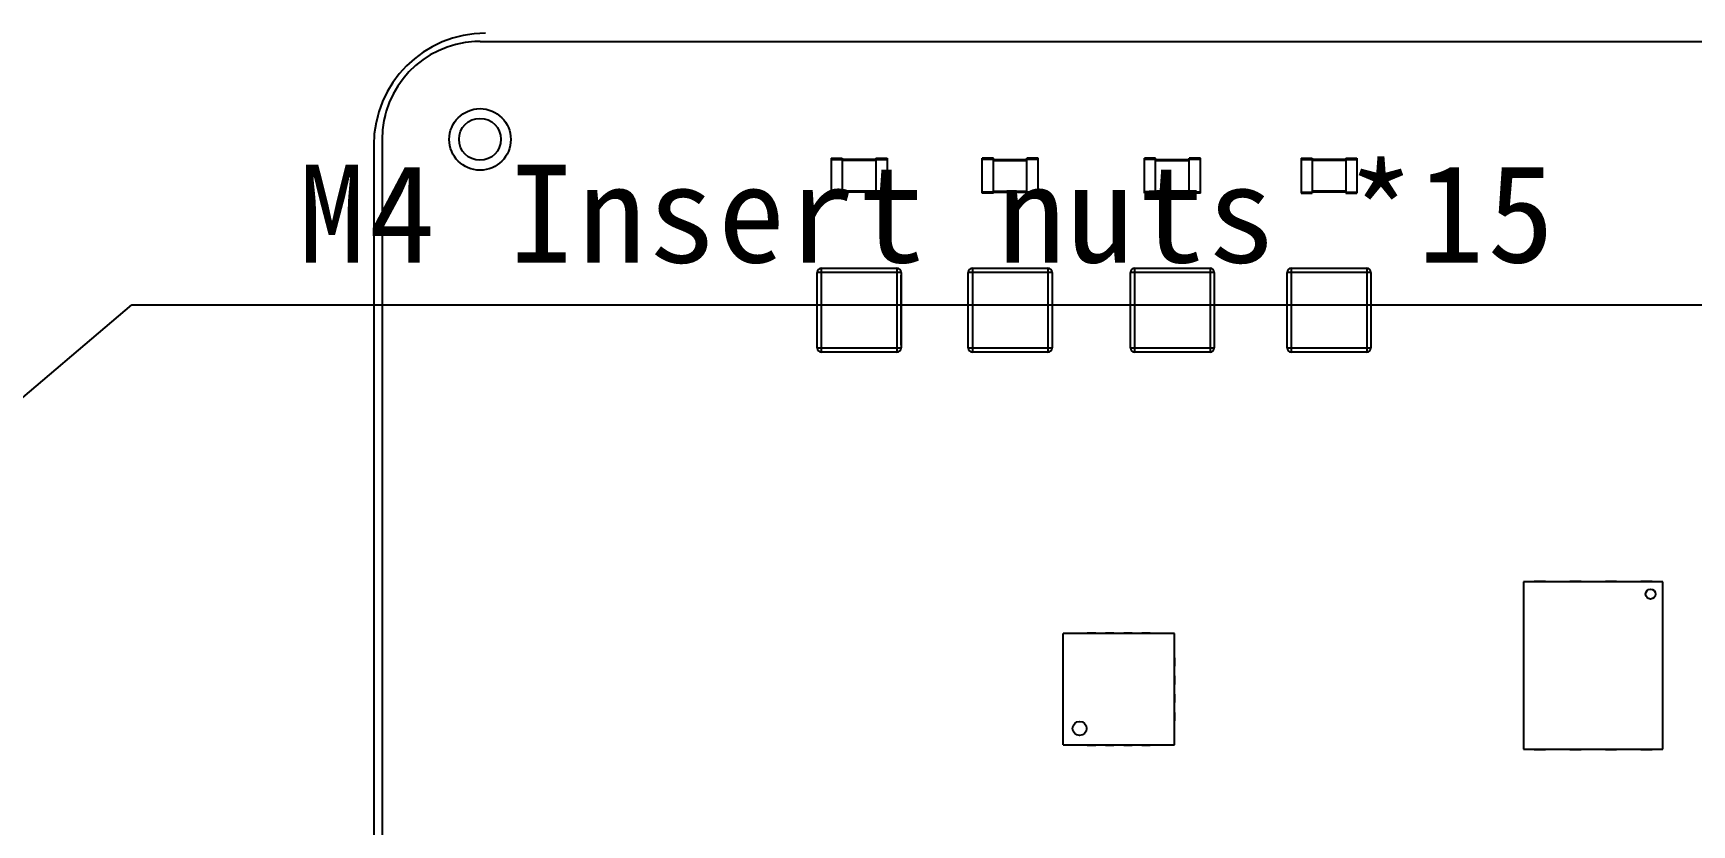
# Model space of a CAD drawing. Header units: millimetres. Extents: x -265 to 612, y -305 to 248.
# Drawn here: x 428.9 to 488.2, y -158.1 to -129.8 of the extents above; entities that cross this region are included whole.
import ezdxf
from ezdxf import colors
from ezdxf.entities.mleader import LeaderData, LeaderLine
from ezdxf.math import Vec2, Vec3

# ---------------------------------------------------------------- set-up
doc = ezdxf.new("R2010")
doc.units = ezdxf.units.MM
doc.header["$MEASUREMENT"] = 0
doc.layers.add('图层0000', color=7, linetype='Continuous', lineweight=25)

msp = doc.modelspace()

# ---------------------------------------------------------------- linework, layer by layer
at = {"layer": '图层0000', "color": 7, "linetype": 'Continuous', "lineweight": 25}
for p, q in [((444.914, -130.1), (444.73, -130.103)), ((444.914, -130.1), (527.414, -130.1)), ((456.964, -140.95), (456.954, -140.95)), ((456.964, -141.05), (457.114, -141.05)), ((457.114, -141.05), (459.814, -141.05)), ((457.114, -141.05), (457.114, -141.2)), ((459.814, -141.05), (459.964, -141.05)), ((459.814, -141.05), (459.814, -141.2)), ((459.974, -140.95), (459.964, -140.95)), ((462.364, -140.95), (462.354, -140.95)), ((462.364, -141.05), (462.514, -141.05)), ((462.514, -141.05), (465.214, -141.05)), ((462.514, -141.05), (462.514, -141.2)), ((465.214, -141.05), (465.364, -141.05)), ((465.214, -141.05), (465.214, -141.2)), ((465.374, -140.95), (465.364, -140.95)), ((468.164, -140.95), (468.154, -140.95)), ((468.164, -141.05), (468.314, -141.05)), ((468.314, -141.05), (471.014, -141.05)), ((468.314, -141.05), (468.314, -141.2)), ((471.014, -141.05), (471.164, -141.05)), ((471.014, -141.05), (471.014, -141.2)), ((471.174, -140.95), (471.164, -140.95)), ((473.764, -140.95), (473.754, -140.95)), ((473.764, -141.05), (473.914, -141.05)), ((473.914, -141.05), (476.614, -141.05)), ((473.914, -141.05), (473.914, -141.2)), ((476.614, -141.05), (476.764, -141.05)), ((476.614, -141.05), (476.614, -141.2)), ((476.774, -140.95), (476.764, -140.95)), ((459.814, -141.2), (457.114, -141.2)), ((465.214, -141.2), (462.514, -141.2)), ((471.014, -141.2), (468.314, -141.2)), ((476.614, -141.2), (473.914, -141.2)), ((487.199, -149.41), (482.219, -149.41)), ((482.219, -149.41), (482.219, -155.39)), ((483.004, -149.4), (482.604, -149.4)), ((484.274, -149.4), (483.874, -149.4)), ((485.544, -149.4), (485.144, -149.4)), ((486.814, -149.4), (486.414, -149.4)), ((487.199, -155.39), (487.199, -149.41)), ((465.761, -155.238), (465.761, -151.263)), ((469.736, -151.263), (465.761, -151.263)), ((466.624, -151.263), (466.624, -151.25)), ((466.924, -151.25), (466.624, -151.25)), ((466.924, -151.263), (466.924, -151.25)), ((467.274, -151.263), (467.274, -151.25)), ((467.574, -151.25), (467.274, -151.25)), ((467.574, -151.263), (467.574, -151.25)), ((467.924, -151.263), (467.924, -151.25)), ((468.224, -151.25), (467.924, -151.25)), ((468.224, -151.263), (468.224, -151.25)), ((468.574, -151.263), (468.574, -151.25)), ((468.874, -151.25), (468.574, -151.25)), ((468.874, -151.263), (468.874, -151.25)), ((469.736, -155.238), (469.736, -151.263)), ((465.749, -152.125), (465.761, -152.125)), ((465.749, -152.125), (465.749, -152.425)), ((469.736, -152.125), (469.749, -152.125)), ((469.749, -152.425), (469.749, -152.125)), ((465.749, -152.425), (465.761, -152.425)), ((465.749, -152.775), (465.761, -152.775)), ((465.749, -152.775), (465.749, -153.075)), ((469.749, -152.425), (469.736, -152.425)), ((469.736, -152.775), (469.749, -152.775)), ((469.749, -153.075), (469.749, -152.775)), ((465.749, -153.075), (465.761, -153.075)), ((465.749, -153.425), (465.761, -153.425)), ((465.749, -153.425), (465.749, -153.725)), ((469.749, -153.075), (469.736, -153.075)), ((469.736, -153.425), (469.749, -153.425)), ((469.749, -153.725), (469.749, -153.425)), ((465.749, -153.725), (465.761, -153.725)), ((465.749, -154.075), (465.761, -154.075)), ((465.749, -154.075), (465.749, -154.375)), ((469.749, -153.725), (469.736, -153.725)), ((469.736, -154.075), (469.749, -154.075)), ((469.749, -154.375), (469.749, -154.075)), ((465.749, -154.375), (465.761, -154.375)), ((469.749, -154.375), (469.736, -154.375)), ((465.761, -155.238), (469.736, -155.238)), ((466.624, -155.25), (466.624, -155.238)), ((466.624, -155.25), (466.924, -155.25)), ((466.924, -155.238), (466.924, -155.25)), ((467.274, -155.25), (467.274, -155.238)), ((467.274, -155.25), (467.574, -155.25)), ((467.574, -155.238), (467.574, -155.25)), ((467.924, -155.25), (467.924, -155.238)), ((467.924, -155.25), (468.224, -155.25)), ((468.224, -155.238), (468.224, -155.25)), ((468.574, -155.25), (468.574, -155.238)), ((468.574, -155.25), (468.874, -155.25)), ((468.874, -155.238), (468.874, -155.25)), ((482.219, -155.39), (487.199, -155.39)), ((482.604, -155.4), (483.004, -155.4)), ((483.874, -155.4), (484.274, -155.4)), ((485.144, -155.4), (485.544, -155.4)), ((486.414, -155.4), (486.814, -155.4))]:
    msp.add_line(p, q, dxfattribs=at)
for centre, radius in [((486.759, -149.85), 0.175), ((466.349, -154.65), 0.25)]:
    msp.add_circle(centre, radius, dxfattribs=at)
for centre, start, end in [((457.114, -141.05), 180, 270), ((459.814, -141.05), 270, 0), ((462.514, -141.05), 180, 270), ((465.214, -141.05), 270, 0), ((468.314, -141.05), 180, 270), ((471.014, -141.05), 270, 0), ((473.914, -141.05), 180, 270), ((476.614, -141.05), 270, 0)]:
    msp.add_arc(centre, 0.15, start, end, dxfattribs=at)

# ---------------------------------------------------------------- texts
at = {"layer": '图层0000', "linetype": 'Continuous', "lineweight": -3, "insert": (438.43, -138.061), "char_height": 3.5, "attachment_point": 7, "bg_fill": 2}
msp.add_mtext('\\pxsm1.2;\\T1.05000001192093;\\W1;\\FSimSun;M4 Insert nuts *15', dxfattribs=at)

# ---------------------------------------------------------------- next in the draw order: linework, layer by layer
at = {"layer": '图层0000', "color": 7, "linetype": 'Continuous', "lineweight": 25}
for p, q in [((441.114, -133.803), (441.114, -159.815)), ((441.414, -133.6), (441.414, -159.88)), ((457.464, -134.275), (457.864, -134.275)), ((457.464, -134.275), (457.464, -134.315)), ((457.464, -134.315), (457.464, -135.485)), ((457.464, -134.315), (457.864, -134.315)), ((457.864, -134.275), (457.864, -134.315)), ((459.064, -134.315), (457.864, -134.315)), ((457.864, -134.315), (457.864, -135.485)), ((459.064, -134.355), (457.864, -134.355)), ((459.064, -134.275), (459.464, -134.275)), ((459.064, -134.275), (459.064, -134.315)), ((459.064, -134.315), (459.064, -135.485)), ((459.064, -134.315), (459.464, -134.315)), ((459.464, -134.275), (459.464, -134.315)), ((459.464, -134.315), (459.464, -135.485)), ((462.864, -134.315), (462.864, -134.275)), ((463.264, -134.275), (462.864, -134.275)), ((462.864, -135.485), (462.864, -134.315)), ((463.264, -134.315), (462.864, -134.315)), ((463.264, -134.315), (463.264, -134.275)), ((463.264, -135.485), (463.264, -134.315)), ((463.264, -134.315), (464.464, -134.315)), ((463.264, -134.355), (464.464, -134.355)), ((464.464, -134.315), (464.464, -134.275)), ((464.864, -134.275), (464.464, -134.275)), ((464.464, -135.485), (464.464, -134.315)), ((464.864, -134.315), (464.464, -134.315)), ((464.864, -134.315), (464.864, -134.275)), ((464.864, -135.485), (464.864, -134.315)), ((468.664, -134.315), (468.664, -134.275)), ((469.064, -134.275), (468.664, -134.275)), ((468.664, -135.485), (468.664, -134.315)), ((469.064, -134.315), (468.664, -134.315)), ((469.064, -134.315), (469.064, -134.275)), ((469.064, -135.485), (469.064, -134.315)), ((469.064, -134.315), (470.264, -134.315)), ((469.064, -134.355), (470.264, -134.355)), ((470.264, -134.315), (470.264, -134.275)), ((470.664, -134.275), (470.264, -134.275)), ((470.264, -135.485), (470.264, -134.315)), ((470.664, -134.315), (470.264, -134.315)), ((470.664, -134.315), (470.664, -134.275)), ((470.664, -135.485), (470.664, -134.315)), ((474.264, -134.275), (474.664, -134.275)), ((474.264, -134.275), (474.264, -134.315)), ((474.264, -134.315), (474.264, -135.485)), ((474.264, -134.315), (474.664, -134.315)), ((474.664, -134.275), (474.664, -134.315)), ((475.864, -134.315), (474.664, -134.315)), ((474.664, -134.315), (474.664, -135.485)), ((475.864, -134.355), (474.664, -134.355)), ((475.864, -134.275), (476.264, -134.275)), ((475.864, -134.275), (475.864, -134.315)), ((475.864, -134.315), (475.864, -135.485)), ((475.864, -134.315), (476.264, -134.315)), ((476.264, -134.275), (476.264, -134.315)), ((476.264, -134.315), (476.264, -135.485)), ((457.464, -135.485), (457.464, -135.525)), ((457.464, -135.485), (457.864, -135.485)), ((457.464, -135.525), (457.864, -135.525)), ((459.064, -135.445), (457.864, -135.445)), ((459.064, -135.485), (457.864, -135.485)), ((457.864, -135.485), (457.864, -135.525)), ((459.064, -135.485), (459.064, -135.525)), ((459.064, -135.485), (459.464, -135.485)), ((459.064, -135.525), (459.464, -135.525)), ((459.464, -135.485), (459.464, -135.525)), ((462.864, -135.525), (462.864, -135.485)), ((463.264, -135.485), (462.864, -135.485)), ((463.264, -135.525), (462.864, -135.525)), ((463.264, -135.445), (464.464, -135.445)), ((463.264, -135.525), (463.264, -135.485)), ((463.264, -135.485), (464.464, -135.485)), ((464.464, -135.525), (464.464, -135.485)), ((464.864, -135.485), (464.464, -135.485)), ((464.864, -135.525), (464.464, -135.525)), ((464.864, -135.525), (464.864, -135.485)), ((468.664, -135.525), (468.664, -135.485)), ((469.064, -135.485), (468.664, -135.485)), ((469.064, -135.525), (468.664, -135.525)), ((469.064, -135.445), (470.264, -135.445)), ((469.064, -135.525), (469.064, -135.485)), ((469.064, -135.485), (470.264, -135.485)), ((470.264, -135.525), (470.264, -135.485)), ((470.664, -135.485), (470.264, -135.485)), ((470.664, -135.525), (470.264, -135.525)), ((470.664, -135.525), (470.664, -135.485)), ((474.264, -135.485), (474.264, -135.525)), ((474.264, -135.485), (474.664, -135.485)), ((474.264, -135.525), (474.664, -135.525)), ((475.864, -135.445), (474.664, -135.445)), ((475.864, -135.485), (474.664, -135.485)), ((474.664, -135.485), (474.664, -135.525)), ((475.864, -135.485), (475.864, -135.525)), ((475.864, -135.485), (476.264, -135.485)), ((475.864, -135.525), (476.264, -135.525)), ((476.264, -135.485), (476.264, -135.525)), ((456.964, -138.45), (456.954, -138.45)), ((456.954, -138.45), (456.954, -140.95)), ((456.964, -141.05), (456.964, -138.35)), ((457.114, -138.35), (456.964, -138.35)), ((457.114, -138.2), (459.814, -138.2)), ((457.114, -138.2), (457.114, -138.35)), ((459.814, -138.35), (457.114, -138.35)), ((457.114, -138.35), (457.114, -141.05)), ((459.814, -138.2), (459.814, -138.35)), ((459.964, -138.35), (459.814, -138.35)), ((459.814, -138.35), (459.814, -141.05)), ((459.964, -138.35), (459.964, -141.05)), ((459.974, -138.45), (459.964, -138.45)), ((459.974, -140.95), (459.974, -138.45)), ((462.364, -138.45), (462.354, -138.45)), ((462.354, -138.45), (462.354, -140.95)), ((462.364, -141.05), (462.364, -138.35)), ((462.514, -138.35), (462.364, -138.35)), ((462.514, -138.2), (465.214, -138.2)), ((462.514, -138.2), (462.514, -138.35)), ((465.214, -138.35), (462.514, -138.35)), ((462.514, -138.35), (462.514, -141.05)), ((465.214, -138.2), (465.214, -138.35)), ((465.364, -138.35), (465.214, -138.35)), ((465.214, -138.35), (465.214, -141.05)), ((465.364, -138.35), (465.364, -141.05)), ((465.374, -138.45), (465.364, -138.45)), ((465.374, -140.95), (465.374, -138.45)), ((468.164, -138.45), (468.154, -138.45)), ((468.154, -138.45), (468.154, -140.95)), ((468.164, -141.05), (468.164, -138.35)), ((468.314, -138.35), (468.164, -138.35)), ((468.314, -138.2), (471.014, -138.2)), ((468.314, -138.2), (468.314, -138.35)), ((471.014, -138.35), (468.314, -138.35)), ((468.314, -138.35), (468.314, -141.05)), ((471.014, -138.2), (471.014, -138.35)), ((471.164, -138.35), (471.014, -138.35)), ((471.014, -138.35), (471.014, -141.05)), ((471.164, -138.35), (471.164, -141.05)), ((471.174, -138.45), (471.164, -138.45)), ((471.174, -140.95), (471.174, -138.45)), ((473.764, -138.45), (473.754, -138.45)), ((473.754, -138.45), (473.754, -140.95)), ((473.764, -141.05), (473.764, -138.35)), ((473.914, -138.35), (473.764, -138.35)), ((473.914, -138.2), (476.614, -138.2)), ((473.914, -138.2), (473.914, -138.35)), ((476.614, -138.35), (473.914, -138.35)), ((473.914, -138.35), (473.914, -141.05)), ((476.614, -138.2), (476.614, -138.35)), ((476.764, -138.35), (476.614, -138.35)), ((476.614, -138.35), (476.614, -141.05)), ((476.764, -138.35), (476.764, -141.05)), ((476.774, -138.45), (476.764, -138.45)), ((476.774, -140.95), (476.774, -138.45))]:
    msp.add_line(p, q, dxfattribs=at)
for centre, radius in [((444.914, -133.6), 1.1), ((444.912, -133.596), 0.75)]:
    msp.add_circle(centre, radius, dxfattribs=at)
for centre, radius, start, end in [((445.114, -133.803), 4, 90, 180), ((444.912, -133.596), 3.498, 92.97146, 180.06997), ((457.114, -138.35), 0.15, 90, 180), ((459.814, -138.35), 0.15, 0, 90), ((462.514, -138.35), 0.15, 90, 180), ((465.214, -138.35), 0.15, 0, 90), ((468.314, -138.35), 0.15, 90, 180), ((471.014, -138.35), 0.15, 0, 90), ((473.914, -138.35), 0.15, 90, 180), ((476.614, -138.35), 0.15, 0, 90)]:
    msp.add_arc(centre, radius, start, end, dxfattribs=at)

# ---------------------------------------------------------------- next in the draw order: leaders
at = {"layer": '图层0000', "color": 7, "linetype": 'Continuous', "lineweight": -3}
ml = msp.add_multileader_mtext('Standard', dxfattribs=at)
ml.set_content('')
ml.set_leader_properties()
ml.build(insert=Vec2(0, 0))
ml.multileader.update_dxf_attribs({"text_right_attachment_type": 6, "dogleg_length": 62.517, "arrow_head_size": 3.5})
ctx = ml.context
ctx.base_point, ctx.char_height, ctx.arrow_head_size, ctx.landing_gap_size = Vec3(12.166, 9.741), 0.18, 3.5, 1.75
ctx.right_attachment = 6
notes = []
notes.append((ctx, [(0, (1, 1, 0), (432.46, -139.509), (1, 0), 62.517, [(0, [(421.014, -149.25)], 0, [])])]))
ctx.mtext, ml.multileader.dxf.content_type = None, 0
for ctx, leaders in notes:
    for number, flags, end, landing, length, lines in leaders:
        leader = LeaderData()
        leader.index, (leader.has_last_leader_line, leader.has_dogleg_vector, leader.attachment_direction) = number, flags
        leader.last_leader_point, leader.dogleg_vector, leader.dogleg_length = Vec3(end), Vec3(landing), length
        for number, points, colour, breaks in lines:
            line = LeaderLine()
            line.index, line.vertices, line.color, line.breaks = number, Vec3.list(points), colors.encode_raw_color(colour), breaks
            leader.lines.append(line)
        ctx.leaders.append(leader)

doc.saveas('drawing.dxf')
